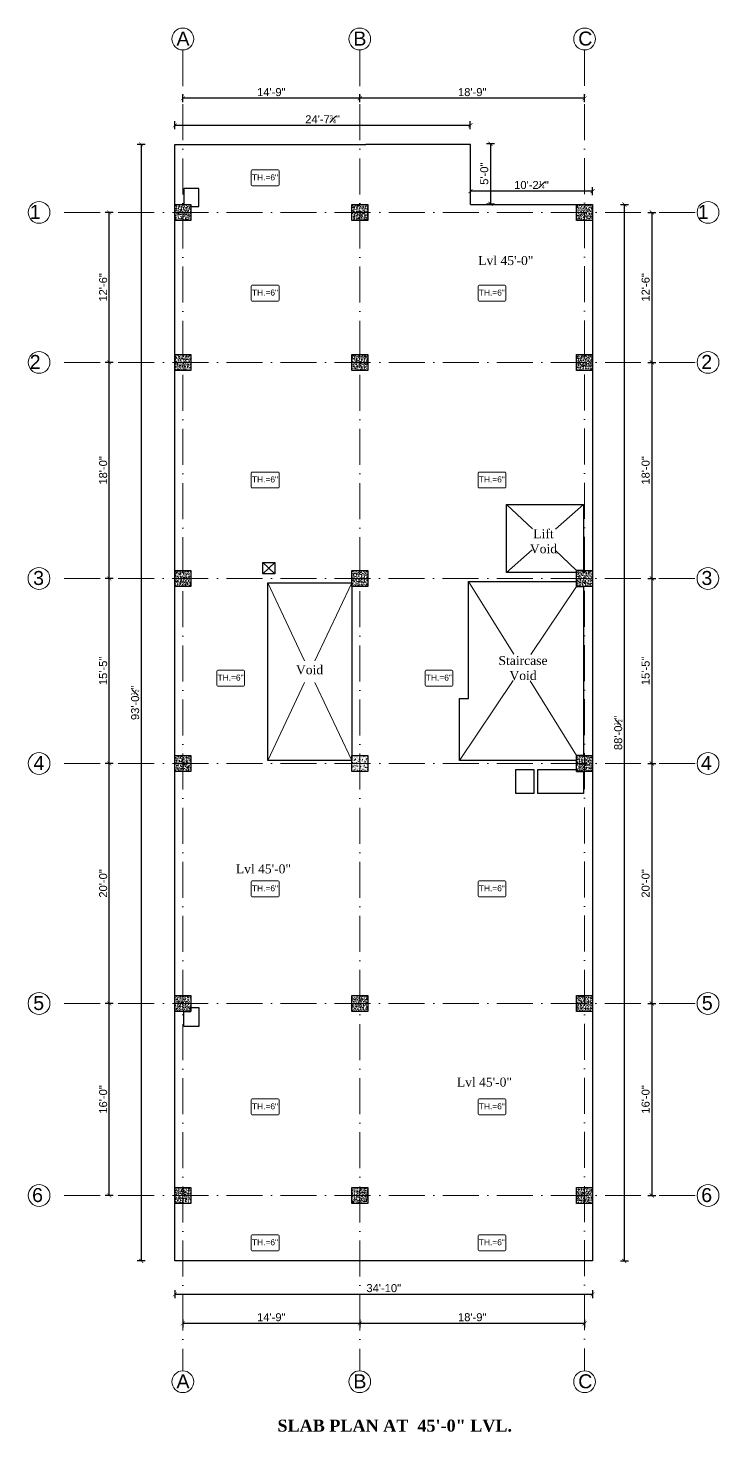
# Model space of a CAD drawing. Header units: inches. Extents: x 10755 to 33653, y -10992 to 10708.
# Drawn here: x 15940 to 16631, y 3510 to 4914 of the extents above; entities that cross this region are included whole.
import ezdxf

# ---------------------------------------------------------------- set-up
doc = ezdxf.new("R2010")
doc.units = ezdxf.units.IN
doc.header["$MEASUREMENT"] = 0
doc.linetypes.add('ACAD_ISO03W100', pattern=[30, 12, -18])
doc.linetypes.add('ACAD_ISO10W100', pattern=[18, 12, -3, 0, -3])
for name, color, linetype, lineweight in [('centerline', 9, 'ACAD_ISO10W100', 5), ('col', 1, 'Continuous', 30), ('dimension center - 8', 134, 'Continuous', 13), ('dimension element- 8', 5, 'Continuous', 13), ('DIMINSION', 5, 'Continuous', 15), ('hatch- rcc', 252, 'Continuous', 5), ('hidden', 52, 'ACAD_ISO03W100', 13), ('rcc slab', 14, 'Continuous', 30), ('Text', 150, 'Continuous', 18), ('text-1-8', 6, 'Continuous', 13), ('wall', 1, 'Continuous', 35)]:
    doc.layers.add(name, color=color, linetype=linetype, lineweight=lineweight)
doc.layers.add('T-TEXT', color=230, linetype='Continuous')
doc.layers.get('DIMINSION').off()
doc.styles.get("Standard").update_dxf_attribs({"font": 'arial.ttf'})
doc.styles.add('suren', font='times.ttf', dxfattribs={"height": 4})
doc.styles.add('Times New Roman', font='times.ttf')
doc.styles.add('titles', font='verdana.ttf')
doc.dimstyles.new('S8', dxfattribs={"dimscale": 8, "dimtxt": 1, "dimasz": 0.5, "dimexe": 0.5, "dimexo": 0.5, "dimgap": 0.25, "dimtad": 1, "dimzin": 3, "dimdsep": 46, "dimlunit": 4, "dimtxsty": 'Standard', "dimblk": 'ARCHTICK', "dimcen": 0, "dimclrd": 256, "dimclre": 256, "dimclrt": 6, "dimadec": 0, "dimazin": 0, "dimtfac": 0.5, "dimtix": 1, "dimtmove": 1, "dimatfit": 3, "dimfxl": 0.5, "dimfxlon": 1, "dimfrac": 1, "dimtolj": 1, "dimtzin": 0, "dimarcsym": 1})

# ---------------------------------------------------------------- blocks, each defined once
blk = doc.blocks.new('ETERWEWE')
at = {"layer": 'hatch- rcc', "linetype": 'Continuous', "ltscale": 30}
h = blk.add_hatch(dxfattribs=at)
h.set_pattern_fill('AR-CONC', color=256, scale=0.5, style=0)
h.set_pattern_definition([(50, (0, 0), (3.586300913, -0.313760675), [0.375, -4.125]), (355, (0, 0), (-0.69375667, 3.76096067), [0.3, -3.3]), (100.4514445, (0.299, -0.026), (2.89254423, 3.447199955), [0.31870096, -3.50571056]), (46.1842, (0, 1), (5.33620665, -0.8275964), [0.5625, -6.1875]), (96.6356355, (0.4447, 0.931), (4.67330973, 4.870593), [0.47805171, -5.2585688]), (351.184164, (0, 1), (4.67330973, 4.870593), [0.45, -4.95]), (21, (0.5, 0.75), (2.98453526, -2.013094453), [0.375, -4.125]), (326, (0.5, 0.75), (1.21657666, 3.625750225), [0.3, -3.3]), (71.4514447, (0.7487, 0.5822), (4.20111188, 1.612655764), [0.31870095, -3.50571056]), (37.5, (0, 0), (0.060799277, 1.664469269), [0, -3.26, 0, -3.35, 0, -3.3125]), (7.5, (0, 0), (1.315347687, 1.97205856), [0, -1.91, 0, -3.185, 0, -1.2625]), (327.5, (-1.115, 0), (2.669112181, -0.112774359), [0, -1.25, 0, -3.9, 0, -5.175]), (317.5, (-1.615, 0), (2.915930847, 0.50052491), [0, -1.625, 0, -2.59, 0, -3.675])])
h.paths.add_polyline_path([(159423.2, -3794.6), (159439.2, -3794.6), (159439.2, -3778.6), (159423.2, -3778.6)])
at = {"layer": 'col', "linetype": 'Continuous', "ltscale": 30}
blk.add_lwpolyline([(159423.2, -3794.6), (159423.2, -3778.6), (159439.2, -3778.6), (159439.2, -3794.6), (159423.2, -3794.6)], dxfattribs=at)
blk = doc.blocks.new('wewerrr')
at = {"layer": 'DIMINSION', "linetype": 'Continuous'}
for p in [(16886.6, 33.2), (16886.6, 33.2), (17063.6, 33.2), (17063.6, 33.2), (17288.6, 33.2), (17288.6, 33.2), (16886.6, -116.8), (16886.6, -116.8), (17063.6, -116.8), (17063.6, -116.8), (17288.6, -116.8), (17288.6, -116.8), (16886.6, -332.8), (16886.6, -332.8), (17063.6, -332.8), (17063.6, -332.8), (17288.6, -332.8), (17288.6, -332.8), (16886.6, -517.8), (16886.6, -517.8), (17063.6, -517.8), (17063.6, -517.8), (17288.5, -517.8), (17288.5, -517.8), (16886.6, -757.8), (16886.6, -757.8), (17063.6, -757.8), (17063.6, -757.8), (17288.6, -757.8), (17288.6, -757.8), (16886.6, -949.8), (16886.6, -949.8), (17063.6, -949.8), (17063.6, -949.8), (17288.6, -949.8), (17288.6, -949.8)]:
    blk.add_blockref('ETERWEWE', p, dxfattribs=at)
blk = doc.blocks.new('_ArchTick')
at = {"color": 0, "const_width": 0.15}
blk.add_lwpolyline([(-0.5, -0.5), (0.5, 0.5)], dxfattribs=at)
blk = doc.blocks.new('*D1461')
at = {"layer": 'Defpoints', "color": 0, "transparency": 16777216}
for p in [(16382.1, 4816.4), (16086.5, 4797.3), (16382.1, 4797.3)]:
    blk.add_point(p, dxfattribs=at)
at = {"layer": 'dimension element- 8', "lineweight": -2, "transparency": 16777216}
for p, q in [((16086.5, 4812.4), (16086.5, 4820.4)), ((16086.5, 4816.4), (16382.1, 4816.4)), ((16382.1, 4812.4), (16382.1, 4820.4))]:
    blk.add_line(p, q, dxfattribs=at)
at = {"layer": 'dimension element- 8', "lineweight": -2, "transparency": 16777216, "xscale": 4, "yscale": 4, "zscale": 4, "rotation": 180}
blk.add_blockref('_ArchTick', (16086.5, 4816.4), dxfattribs=at)
at = {"layer": 'dimension element- 8', "lineweight": -2, "transparency": 16777216, "xscale": 4, "yscale": 4, "zscale": 4}
blk.add_blockref('_ArchTick', (16382.1, 4816.4), dxfattribs=at)
at = {"layer": 'dimension element- 8', "color": 6, "transparency": 16777216, "insert": (16234.3, 4822.4), "char_height": 8, "attachment_point": 5}
blk.add_mtext('\\A1;24\'-7{\\H0.500000x;\\S3#4;}"', dxfattribs=at)
blk = doc.blocks.new('*D1462')
at = {"layer": 'Defpoints', "color": 0, "transparency": 16777216}
for p in [(16086.5, 3680.8), (16504.4, 3680.8), (16504.4, 3647.5)]:
    blk.add_point(p, dxfattribs=at)
at = {"layer": 'dimension element- 8', "lineweight": -2, "transparency": 16777216}
for p, q in [((16086.5, 3651.5), (16086.5, 3643.5)), ((16504.4, 3651.5), (16504.4, 3643.5)), ((16086.5, 3647.5), (16504.4, 3647.5))]:
    blk.add_line(p, q, dxfattribs=at)
at = {"layer": 'dimension element- 8', "lineweight": -2, "transparency": 16777216, "xscale": 4, "yscale": 4, "zscale": 4, "rotation": 180}
blk.add_blockref('_ArchTick', (16086.5, 3647.5), dxfattribs=at)
at = {"layer": 'dimension element- 8', "lineweight": -2, "transparency": 16777216, "xscale": 4, "yscale": 4, "zscale": 4}
blk.add_blockref('_ArchTick', (16504.4, 3647.5), dxfattribs=at)
at = {"layer": 'dimension element- 8', "color": 6, "transparency": 16777216, "insert": (16295.5, 3653.6), "char_height": 8, "attachment_point": 5}
blk.add_mtext('\\A1;34\'-10"', dxfattribs=at)
blk = doc.blocks.new('*D1463')
at = {"layer": 'Defpoints', "color": 0, "transparency": 16777216}
for p in [(16504.1, 4737.3), (16536.2, 4737.3), (16504.1, 3680.8)]:
    blk.add_point(p, dxfattribs=at)
at = {"layer": 'dimension element- 8', "lineweight": -2, "transparency": 16777216}
for p, q in [((16532.2, 4737.3), (16540.2, 4737.3)), ((16536.2, 3680.8), (16536.2, 4737.3)), ((16532.2, 3680.8), (16540.2, 3680.8))]:
    blk.add_line(p, q, dxfattribs=at)
at = {"layer": 'dimension element- 8', "lineweight": -2, "transparency": 16777216, "xscale": 4, "yscale": 4, "zscale": 4}
for p, rotation in [((16536.2, 4737.3), 90), ((16536.2, 3680.8), 270)]:
    blk.add_blockref('_ArchTick', p, dxfattribs=dict(at, rotation=rotation))
at = {"layer": 'dimension element- 8', "color": 6, "transparency": 16777216, "insert": (16530.1, 4209), "char_height": 8, "attachment_point": 5, "rotation": 90}
blk.add_mtext('\\A1;88\'-0{\\H0.500000x;\\S1#2;}"', dxfattribs=at)
blk = doc.blocks.new('*D1735')
at = {"layer": 'Defpoints', "color": 0, "transparency": 16777216}
for p in [(16517.3, 4729.3), (16517.3, 4579.3), (16563.6, 4579.3)]:
    blk.add_point(p, dxfattribs=at)
at = {"layer": 'dimension center - 8', "lineweight": -2, "transparency": 16777216}
for p, q in [((16559.6, 4729.3), (16567.6, 4729.3)), ((16563.6, 4729.3), (16563.6, 4579.3)), ((16559.6, 4579.3), (16567.6, 4579.3))]:
    blk.add_line(p, q, dxfattribs=at)
at = {"layer": 'dimension center - 8', "lineweight": -2, "transparency": 16777216, "xscale": 4, "yscale": 4, "zscale": 4}
for p, rotation in [((16563.6, 4729.3), 90), ((16563.6, 4579.3), 270)]:
    blk.add_blockref('_ArchTick', p, dxfattribs=dict(at, rotation=rotation))
at = {"layer": 'dimension center - 8', "color": 6, "transparency": 16777216, "insert": (16557.5, 4654.3), "char_height": 8, "attachment_point": 5, "rotation": 90}
blk.add_mtext('\\A1;12\'-6"', dxfattribs=at)
blk = doc.blocks.new('*D1731')
at = {"layer": 'Defpoints', "color": 0, "transparency": 16777216}
for p in [(16517.3, 4579.3), (16510.5, 4363.3), (16563.6, 4363.3)]:
    blk.add_point(p, dxfattribs=at)
at = {"layer": 'dimension center - 8', "lineweight": -2, "transparency": 16777216}
for p, q in [((16559.6, 4579.3), (16567.6, 4579.3)), ((16563.6, 4579.3), (16563.6, 4363.3)), ((16559.6, 4363.3), (16567.6, 4363.3))]:
    blk.add_line(p, q, dxfattribs=at)
at = {"layer": 'dimension center - 8', "lineweight": -2, "transparency": 16777216, "xscale": 4, "yscale": 4, "zscale": 4}
for p, rotation in [((16563.6, 4579.3), 90), ((16563.6, 4363.3), 270)]:
    blk.add_blockref('_ArchTick', p, dxfattribs=dict(at, rotation=rotation))
at = {"layer": 'dimension center - 8', "color": 6, "transparency": 16777216, "insert": (16557.5, 4471.3), "char_height": 8, "attachment_point": 5, "rotation": 90}
blk.add_mtext('\\A1;18\'-0"', dxfattribs=at)
blk = doc.blocks.new('*D1732')
at = {"layer": 'Defpoints', "color": 0, "transparency": 16777216}
for p in [(16510.5, 4363.3), (16511.9, 4178.3), (16563.6, 4178.3)]:
    blk.add_point(p, dxfattribs=at)
at = {"layer": 'dimension center - 8', "lineweight": -2, "transparency": 16777216}
for p, q in [((16559.6, 4363.3), (16567.6, 4363.3)), ((16563.6, 4363.3), (16563.6, 4178.3)), ((16559.6, 4178.3), (16567.6, 4178.3))]:
    blk.add_line(p, q, dxfattribs=at)
at = {"layer": 'dimension center - 8', "lineweight": -2, "transparency": 16777216, "xscale": 4, "yscale": 4, "zscale": 4}
for p, rotation in [((16563.6, 4363.3), 90), ((16563.6, 4178.3), 270)]:
    blk.add_blockref('_ArchTick', p, dxfattribs=dict(at, rotation=rotation))
at = {"layer": 'dimension center - 8', "color": 6, "transparency": 16777216, "insert": (16557.5, 4270.8), "char_height": 8, "attachment_point": 5, "rotation": 90}
blk.add_mtext('\\A1;15\'-5"', dxfattribs=at)
blk = doc.blocks.new('*D1733')
at = {"layer": 'Defpoints', "color": 0, "transparency": 16777216}
for p in [(16511.9, 4178.3), (16511.5, 3938.3), (16563.6, 3938.3)]:
    blk.add_point(p, dxfattribs=at)
at = {"layer": 'dimension center - 8', "lineweight": -2, "transparency": 16777216}
for p, q in [((16559.6, 4178.3), (16567.6, 4178.3)), ((16563.6, 4178.3), (16563.6, 3938.3)), ((16559.6, 3938.3), (16567.6, 3938.3))]:
    blk.add_line(p, q, dxfattribs=at)
at = {"layer": 'dimension center - 8', "lineweight": -2, "transparency": 16777216, "xscale": 4, "yscale": 4, "zscale": 4}
for p, rotation in [((16563.6, 4178.3), 90), ((16563.6, 3938.3), 270)]:
    blk.add_blockref('_ArchTick', p, dxfattribs=dict(at, rotation=rotation))
at = {"layer": 'dimension center - 8', "color": 6, "transparency": 16777216, "insert": (16557.5, 4058.3), "char_height": 8, "attachment_point": 5, "rotation": 90}
blk.add_mtext('\\A1;20\'-0"', dxfattribs=at)
blk = doc.blocks.new('*D1734')
at = {"layer": 'Defpoints', "color": 0, "transparency": 16777216}
for p in [(16511.5, 3938.3), (16511.6, 3746.3), (16563.6, 3746.3)]:
    blk.add_point(p, dxfattribs=at)
at = {"layer": 'dimension center - 8', "lineweight": -2, "transparency": 16777216}
for p, q in [((16559.6, 3938.3), (16567.6, 3938.3)), ((16563.6, 3938.3), (16563.6, 3746.3)), ((16559.6, 3746.3), (16567.6, 3746.3))]:
    blk.add_line(p, q, dxfattribs=at)
at = {"layer": 'dimension center - 8', "lineweight": -2, "transparency": 16777216, "xscale": 4, "yscale": 4, "zscale": 4}
for p, rotation in [((16563.6, 3938.3), 90), ((16563.6, 3746.3), 270)]:
    blk.add_blockref('_ArchTick', p, dxfattribs=dict(at, rotation=rotation))
at = {"layer": 'dimension center - 8', "color": 6, "transparency": 16777216, "insert": (16557.5, 3842.3), "char_height": 8, "attachment_point": 5, "rotation": 90}
blk.add_mtext('\\A1;16\'-0"', dxfattribs=at)
blk = doc.blocks.new('*D1766')
at = {"layer": 'Defpoints', "color": 0, "transparency": 16777216}
for p in [(16086.5, 4797.3), (16052.9, 3680.8), (16086.5, 3680.8)]:
    blk.add_point(p, dxfattribs=at)
at = {"layer": 'dimension element- 8', "lineweight": -2, "transparency": 16777216}
for p, q in [((16056.9, 4797.3), (16048.9, 4797.3)), ((16052.9, 4797.3), (16052.9, 3680.8)), ((16056.9, 3680.8), (16048.9, 3680.8))]:
    blk.add_line(p, q, dxfattribs=at)
at = {"layer": 'dimension element- 8', "lineweight": -2, "transparency": 16777216, "xscale": 4, "yscale": 4, "zscale": 4}
for p, rotation in [((16052.9, 4797.3), 90), ((16052.9, 3680.8), 270)]:
    blk.add_blockref('_ArchTick', p, dxfattribs=dict(at, rotation=rotation))
at = {"layer": 'dimension element- 8', "color": 6, "transparency": 16777216, "insert": (16046.8, 4239), "char_height": 8, "attachment_point": 5, "rotation": 90}
blk.add_mtext('\\A1;93\'-0{\\H0.500000x;\\S1#2;}"', dxfattribs=at)
blk = doc.blocks.new('*D1767')
at = {"layer": 'Defpoints', "color": 0, "transparency": 16777216}
for p in [(16020.9, 3938.3), (16065.6, 3938.3), (16065.6, 3746.3)]:
    blk.add_point(p, dxfattribs=at)
at = {"layer": 'dimension center - 8', "lineweight": -2, "transparency": 16777216}
for p, q in [((16024.9, 3938.3), (16016.9, 3938.3)), ((16020.9, 3746.3), (16020.9, 3938.3)), ((16024.9, 3746.3), (16016.9, 3746.3))]:
    blk.add_line(p, q, dxfattribs=at)
at = {"layer": 'dimension center - 8', "lineweight": -2, "transparency": 16777216, "xscale": 4, "yscale": 4, "zscale": 4}
for p, rotation in [((16020.9, 3938.3), 90), ((16020.9, 3746.3), 270)]:
    blk.add_blockref('_ArchTick', p, dxfattribs=dict(at, rotation=rotation))
at = {"layer": 'dimension center - 8', "color": 6, "transparency": 16777216, "insert": (16014.8, 3842.3), "char_height": 8, "attachment_point": 5, "rotation": 90}
blk.add_mtext('\\A1;16\'-0"', dxfattribs=at)
blk = doc.blocks.new('*D1768')
at = {"layer": 'Defpoints', "color": 0, "transparency": 16777216}
for p in [(16020.9, 4178.3), (16065.3, 4178.3), (16065.6, 3938.3)]:
    blk.add_point(p, dxfattribs=at)
at = {"layer": 'dimension center - 8', "lineweight": -2, "transparency": 16777216}
for p, q in [((16024.9, 4178.3), (16016.9, 4178.3)), ((16020.9, 3938.3), (16020.9, 4178.3)), ((16024.9, 3938.3), (16016.9, 3938.3))]:
    blk.add_line(p, q, dxfattribs=at)
at = {"layer": 'dimension center - 8', "lineweight": -2, "transparency": 16777216, "xscale": 4, "yscale": 4, "zscale": 4}
for p, rotation in [((16020.9, 4178.3), 90), ((16020.9, 3938.3), 270)]:
    blk.add_blockref('_ArchTick', p, dxfattribs=dict(at, rotation=rotation))
at = {"layer": 'dimension center - 8', "color": 6, "transparency": 16777216, "insert": (16014.8, 4058.3), "char_height": 8, "attachment_point": 5, "rotation": 90}
blk.add_mtext('\\A1;20\'-0"', dxfattribs=at)
blk = doc.blocks.new('*D1769')
at = {"layer": 'Defpoints', "color": 0, "transparency": 16777216}
for p in [(16020.9, 4363.3), (16065.3, 4363.3), (16065.3, 4178.3)]:
    blk.add_point(p, dxfattribs=at)
at = {"layer": 'dimension center - 8', "lineweight": -2, "transparency": 16777216}
for p, q in [((16024.9, 4363.3), (16016.9, 4363.3)), ((16020.9, 4178.3), (16020.9, 4363.3)), ((16024.9, 4178.3), (16016.9, 4178.3))]:
    blk.add_line(p, q, dxfattribs=at)
at = {"layer": 'dimension center - 8', "lineweight": -2, "transparency": 16777216, "xscale": 4, "yscale": 4, "zscale": 4}
for p, rotation in [((16020.9, 4363.3), 90), ((16020.9, 4178.3), 270)]:
    blk.add_blockref('_ArchTick', p, dxfattribs=dict(at, rotation=rotation))
at = {"layer": 'dimension center - 8', "color": 6, "transparency": 16777216, "insert": (16014.8, 4270.8), "char_height": 8, "attachment_point": 5, "rotation": 90}
blk.add_mtext('\\A1;15\'-5"', dxfattribs=at)
blk = doc.blocks.new('*D1770')
at = {"layer": 'Defpoints', "color": 0, "transparency": 16777216}
for p in [(16020.9, 4579.3), (16066.5, 4579.3), (16065.3, 4363.3)]:
    blk.add_point(p, dxfattribs=at)
at = {"layer": 'dimension center - 8', "lineweight": -2, "transparency": 16777216}
for p, q in [((16024.9, 4579.3), (16016.9, 4579.3)), ((16020.9, 4363.3), (16020.9, 4579.3)), ((16024.9, 4363.3), (16016.9, 4363.3))]:
    blk.add_line(p, q, dxfattribs=at)
at = {"layer": 'dimension center - 8', "lineweight": -2, "transparency": 16777216, "xscale": 4, "yscale": 4, "zscale": 4}
for p, rotation in [((16020.9, 4579.3), 90), ((16020.9, 4363.3), 270)]:
    blk.add_blockref('_ArchTick', p, dxfattribs=dict(at, rotation=rotation))
at = {"layer": 'dimension center - 8', "color": 6, "transparency": 16777216, "insert": (16014.8, 4471.3), "char_height": 8, "attachment_point": 5, "rotation": 90}
blk.add_mtext('\\A1;18\'-0"', dxfattribs=at)
blk = doc.blocks.new('*D1771')
at = {"layer": 'Defpoints', "color": 0, "transparency": 16777216}
for p in [(16020.9, 4729.3), (16066.8, 4729.3), (16066.5, 4579.3)]:
    blk.add_point(p, dxfattribs=at)
at = {"layer": 'dimension center - 8', "lineweight": -2, "transparency": 16777216}
for p, q in [((16024.9, 4729.3), (16016.9, 4729.3)), ((16020.9, 4579.3), (16020.9, 4729.3)), ((16024.9, 4579.3), (16016.9, 4579.3))]:
    blk.add_line(p, q, dxfattribs=at)
at = {"layer": 'dimension center - 8', "lineweight": -2, "transparency": 16777216, "xscale": 4, "yscale": 4, "zscale": 4}
for p, rotation in [((16020.9, 4729.3), 90), ((16020.9, 4579.3), 270)]:
    blk.add_blockref('_ArchTick', p, dxfattribs=dict(at, rotation=rotation))
at = {"layer": 'dimension center - 8', "color": 6, "transparency": 16777216, "insert": (16014.8, 4654.3), "char_height": 8, "attachment_point": 5, "rotation": 90}
blk.add_mtext('\\A1;12\'-6"', dxfattribs=at)
blk = doc.blocks.new('*D1780')
at = {"layer": 'Defpoints', "color": 0, "transparency": 16777216}
for p in [(16271.5, 4843.4), (16271.5, 4786.8), (16496.4, 4786.8)]:
    blk.add_point(p, dxfattribs=at)
at = {"layer": 'dimension center - 8', "lineweight": -2, "transparency": 16777216}
for p, q in [((16271.5, 4839.4), (16271.5, 4847.4)), ((16496.4, 4843.4), (16271.5, 4843.4)), ((16496.4, 4839.4), (16496.4, 4847.4))]:
    blk.add_line(p, q, dxfattribs=at)
at = {"layer": 'dimension center - 8', "lineweight": -2, "transparency": 16777216, "xscale": 4, "yscale": 4, "zscale": 4, "rotation": 180}
blk.add_blockref('_ArchTick', (16271.5, 4843.4), dxfattribs=at)
at = {"layer": 'dimension center - 8', "lineweight": -2, "transparency": 16777216, "xscale": 4, "yscale": 4, "zscale": 4}
blk.add_blockref('_ArchTick', (16496.4, 4843.4), dxfattribs=at)
at = {"layer": 'dimension center - 8', "color": 6, "transparency": 16777216, "insert": (16384, 4849.5), "char_height": 8, "attachment_point": 5}
blk.add_mtext('\\A1;18\'-9"', dxfattribs=at)
blk = doc.blocks.new('*D1781')
at = {"layer": 'Defpoints', "color": 0, "transparency": 16777216}
for p in [(16094.5, 4843.4), (16094.5, 4786.8), (16271.5, 4786.8)]:
    blk.add_point(p, dxfattribs=at)
at = {"layer": 'dimension center - 8', "lineweight": -2, "transparency": 16777216}
for p, q in [((16094.5, 4839.4), (16094.5, 4847.4)), ((16271.5, 4843.4), (16094.5, 4843.4)), ((16271.5, 4839.4), (16271.5, 4847.4))]:
    blk.add_line(p, q, dxfattribs=at)
at = {"layer": 'dimension center - 8', "lineweight": -2, "transparency": 16777216, "xscale": 4, "yscale": 4, "zscale": 4, "rotation": 180}
blk.add_blockref('_ArchTick', (16094.5, 4843.4), dxfattribs=at)
at = {"layer": 'dimension center - 8', "lineweight": -2, "transparency": 16777216, "xscale": 4, "yscale": 4, "zscale": 4}
blk.add_blockref('_ArchTick', (16271.5, 4843.4), dxfattribs=at)
at = {"layer": 'dimension center - 8', "color": 6, "transparency": 16777216, "insert": (16183, 4849.5), "char_height": 8, "attachment_point": 5}
blk.add_mtext('\\A1;14\'-9"', dxfattribs=at)
blk = doc.blocks.new('*D1792')
at = {"layer": 'Defpoints', "color": 0, "transparency": 16777216}
for p in [(16271.5, 3662.9), (16496.4, 3662.9), (16271.5, 3618.4)]:
    blk.add_point(p, dxfattribs=at)
at = {"layer": 'dimension center - 8', "lineweight": -2, "transparency": 16777216}
for p, q in [((16271.5, 3622.4), (16271.5, 3614.4)), ((16496.4, 3622.4), (16496.4, 3614.4)), ((16496.4, 3618.4), (16271.5, 3618.4))]:
    blk.add_line(p, q, dxfattribs=at)
at = {"layer": 'dimension center - 8', "lineweight": -2, "transparency": 16777216, "xscale": 4, "yscale": 4, "zscale": 4, "rotation": 180}
blk.add_blockref('_ArchTick', (16271.5, 3618.4), dxfattribs=at)
at = {"layer": 'dimension center - 8', "lineweight": -2, "transparency": 16777216, "xscale": 4, "yscale": 4, "zscale": 4}
blk.add_blockref('_ArchTick', (16496.4, 3618.4), dxfattribs=at)
at = {"layer": 'dimension center - 8', "color": 6, "transparency": 16777216, "insert": (16384, 3624.5), "char_height": 8, "attachment_point": 5}
blk.add_mtext('\\A1;18\'-9"', dxfattribs=at)
blk = doc.blocks.new('*D1793')
at = {"layer": 'Defpoints', "color": 0, "transparency": 16777216}
for p in [(16094.5, 3659.6), (16271.5, 3662.9), (16094.5, 3618.4)]:
    blk.add_point(p, dxfattribs=at)
at = {"layer": 'dimension center - 8', "lineweight": -2, "transparency": 16777216}
for p, q in [((16094.5, 3622.4), (16094.5, 3614.4)), ((16271.5, 3622.4), (16271.5, 3614.4)), ((16271.5, 3618.4), (16094.5, 3618.4))]:
    blk.add_line(p, q, dxfattribs=at)
at = {"layer": 'dimension center - 8', "lineweight": -2, "transparency": 16777216, "xscale": 4, "yscale": 4, "zscale": 4, "rotation": 180}
blk.add_blockref('_ArchTick', (16094.5, 3618.4), dxfattribs=at)
at = {"layer": 'dimension center - 8', "lineweight": -2, "transparency": 16777216, "xscale": 4, "yscale": 4, "zscale": 4}
blk.add_blockref('_ArchTick', (16271.5, 3618.4), dxfattribs=at)
at = {"layer": 'dimension center - 8', "color": 6, "transparency": 16777216, "insert": (16183, 3624.5), "char_height": 8, "attachment_point": 5}
blk.add_mtext('\\A1;14\'-9"', dxfattribs=at)
blk = doc.blocks.new('*D1918')
at = {"layer": 'Defpoints', "color": 0, "transparency": 16777216}
for p in [(16382.1, 4798), (16382.1, 4738), (16402.2, 4738)]:
    blk.add_point(p, dxfattribs=at)
at = {"layer": 'dimension element- 8', "lineweight": -2, "transparency": 16777216}
for p, q in [((16398.2, 4798), (16406.2, 4798)), ((16402.2, 4798), (16402.2, 4738)), ((16398.2, 4738), (16406.2, 4738))]:
    blk.add_line(p, q, dxfattribs=at)
at = {"layer": 'dimension element- 8', "lineweight": -2, "transparency": 16777216, "xscale": 4, "yscale": 4, "zscale": 4}
for p, rotation in [((16402.2, 4798), 90), ((16402.2, 4738), 270)]:
    blk.add_blockref('_ArchTick', p, dxfattribs=dict(at, rotation=rotation))
at = {"layer": 'dimension element- 8', "color": 6, "transparency": 16777216, "insert": (16396.1, 4768), "char_height": 8, "attachment_point": 5, "rotation": 90}
blk.add_mtext('\\A1;5\'-0"', dxfattribs=at)
blk = doc.blocks.new('*D1919')
at = {"layer": 'Defpoints', "color": 0, "transparency": 16777216}
for p in [(16382.2, 4750.5), (16382.2, 4738), (16504.4, 4738)]:
    blk.add_point(p, dxfattribs=at)
at = {"layer": 'dimension element- 8', "lineweight": -2, "transparency": 16777216}
for p, q in [((16382.2, 4746.5), (16382.2, 4754.5)), ((16504.4, 4750.5), (16382.2, 4750.5)), ((16504.4, 4746.5), (16504.4, 4754.5))]:
    blk.add_line(p, q, dxfattribs=at)
at = {"layer": 'dimension element- 8', "lineweight": -2, "transparency": 16777216, "xscale": 4, "yscale": 4, "zscale": 4, "rotation": 180}
blk.add_blockref('_ArchTick', (16382.2, 4750.5), dxfattribs=at)
at = {"layer": 'dimension element- 8', "lineweight": -2, "transparency": 16777216, "xscale": 4, "yscale": 4, "zscale": 4}
blk.add_blockref('_ArchTick', (16504.4, 4750.5), dxfattribs=at)
at = {"layer": 'dimension element- 8', "color": 6, "transparency": 16777216, "insert": (16443.3, 4756.6), "char_height": 8, "attachment_point": 5}
blk.add_mtext('\\A1;10\'-2{\\H0.500000x;\\S1#4;}"', dxfattribs=at)

msp = doc.modelspace()

# ---------------------------------------------------------------- linework, layer by layer
at = {"layer": 'centerline', "ltscale": 3}
for p, q in [((16094.487, 4891.439), (16094.487, 3570.957)), ((16271.487, 4891.439), (16271.487, 3570.957)), ((16496.434, 4891.756), (16496.434, 3570.957)), ((16606.947, 4729.274), (15961.594, 4729.274)), ((16606.945, 4579.274), (15961.592, 4579.274)), ((16606.831, 4363.274), (15961.478, 4363.274)), ((16606.945, 4178.274), (15961.592, 4178.274)), ((16606.899, 3938.274), (15961.546, 3938.274)), ((16606.945, 3746.274), (15961.592, 3746.274))]:
    msp.add_line(p, q, dxfattribs=at)
at = {"layer": 'centerline', "linetype": 'Continuous'}
for centre in [(16094.487, 4902.668), (16271.487, 4902.668), (16496.434, 4902.668), (15950.682, 4729.274), (16619.917, 4729.274), (15950.68, 4579.274), (16619.915, 4579.274), (15950.567, 4363.274), (16619.802, 4363.274), (15950.68, 4178.274), (16619.915, 4178.274), (15950.635, 3938.274), (16619.87, 3938.274), (15950.68, 3746.274), (16619.915, 3746.274), (16094.487, 3560.045), (16271.487, 3560.045), (16496.434, 3560.045)]:
    msp.add_circle(centre, 10.912, dxfattribs=at)
at = {"layer": 'dimension center - 8'}
for p, q in [((16418.347, 4437.126), (16444.177, 4412.857)), ((16467.385, 4412.486), (16495.347, 4437.126)), ((16418.347, 4369.274), (16443.84, 4391.739)), ((16467.048, 4391.368), (16488.434, 4371.274)), ((16174.44, 4379.274), (16186.44, 4367.774)), ((16186.44, 4379.274), (16174.44, 4367.774)), ((16179.448, 4358.774), (16216.302, 4280.938)), ((16226.632, 4280.938), (16263.487, 4358.774)), ((16380.263, 4360.274), (16425.527, 4287.411)), ((16442.524, 4287.098), (16488.434, 4355.274)), ((16179.448, 4181.287), (16216.302, 4259.122)), ((16226.632, 4259.122), (16263.487, 4181.287)), ((16371.262, 4181.274), (16425.044, 4261.14)), ((16442.041, 4260.828), (16488.355, 4186.274))]:
    msp.add_line(p, q, dxfattribs=at)
at = {"layer": 'hidden', "linetype": 'Continuous'}
for points in [[(16163.984, 4771.704), (16189.705, 4771.704, -0.41421356), (16190.705, 4770.704), (16190.705, 4756.751, -0.41421356), (16189.705, 4755.751), (16163.984, 4755.751, -0.41421356), (16162.984, 4756.751), (16162.984, 4770.704, -0.41421356)], [(16163.984, 4656.52), (16189.705, 4656.52, -0.41421356), (16190.705, 4655.52), (16190.705, 4641.566, -0.41421356), (16189.705, 4640.566), (16163.984, 4640.566, -0.41421356), (16162.984, 4641.566), (16162.984, 4655.52, -0.41421356)], [(16390.937, 4656.52), (16416.658, 4656.52, -0.41421356), (16417.658, 4655.52), (16417.658, 4641.566, -0.41421356), (16416.658, 4640.566), (16390.937, 4640.566, -0.41421356), (16389.937, 4641.566), (16389.937, 4655.52, -0.41421356)], [(16163.984, 4469.674), (16189.705, 4469.674, -0.41421356), (16190.705, 4468.674), (16190.705, 4454.721, -0.41421356), (16189.705, 4453.721), (16163.984, 4453.721, -0.41421356), (16162.984, 4454.721), (16162.984, 4468.674, -0.41421356)], [(16390.937, 4469.674), (16416.658, 4469.674, -0.41421356), (16417.658, 4468.674), (16417.658, 4454.721, -0.41421356), (16416.658, 4453.721), (16390.937, 4453.721, -0.41421356), (16389.937, 4454.721), (16389.937, 4468.674, -0.41421356)], [(16129.557, 4271.53), (16155.278, 4271.53, -0.41421356), (16156.278, 4270.53), (16156.278, 4256.577, -0.41421356), (16155.278, 4255.577), (16129.557, 4255.577, -0.41421356), (16128.557, 4256.577), (16128.557, 4270.53, -0.41421356)], [(16337.952, 4271.53), (16363.673, 4271.53, -0.41421356), (16364.673, 4270.53), (16364.673, 4256.577, -0.41421356), (16363.673, 4255.577), (16337.952, 4255.577, -0.41421356), (16336.952, 4256.577), (16336.952, 4270.53, -0.41421356)], [(16163.984, 4060.86), (16189.705, 4060.86, -0.41421356), (16190.705, 4059.86), (16190.705, 4045.907, -0.41421356), (16189.705, 4044.907), (16163.984, 4044.907, -0.41421356), (16162.984, 4045.907), (16162.984, 4059.86, -0.41421356)], [(16390.937, 4060.86), (16416.658, 4060.86, -0.41421356), (16417.658, 4059.86), (16417.658, 4045.907, -0.41421356), (16416.658, 4044.907), (16390.937, 4044.907, -0.41421356), (16389.937, 4045.907), (16389.937, 4059.86, -0.41421356)], [(16163.984, 3842.825), (16189.705, 3842.825, -0.41421356), (16190.705, 3841.825), (16190.705, 3827.872, -0.41421356), (16189.705, 3826.872), (16163.984, 3826.872, -0.41421356), (16162.984, 3827.872), (16162.984, 3841.825, -0.41421356)], [(16390.937, 3842.825), (16416.658, 3842.825, -0.41421356), (16417.658, 3841.825), (16417.658, 3827.872, -0.41421356), (16416.658, 3826.872), (16390.937, 3826.872, -0.41421356), (16389.937, 3827.872), (16389.937, 3841.825, -0.41421356)], [(16163.984, 3706.901), (16189.705, 3706.901, -0.41421356), (16190.705, 3705.901), (16190.705, 3691.948, -0.41421356), (16189.705, 3690.948), (16163.984, 3690.948, -0.41421356), (16162.984, 3691.948), (16162.984, 3705.901, -0.41421356)], [(16390.937, 3706.901), (16416.658, 3706.901, -0.41421356), (16417.658, 3705.901), (16417.658, 3691.948, -0.41421356), (16416.658, 3690.948), (16390.937, 3690.948, -0.41421356), (16389.937, 3691.948), (16389.937, 3705.901, -0.41421356)]]:
    msp.add_lwpolyline(points, format="xyb", close=True, dxfattribs=at)
at = {"layer": 'rcc slab'}
for points in [[(16086.487, 4797.274), (16277.487, 4797.274)], [(16382.158, 4737.274), (16504.064, 4737.274), (16504.436, 4737.274), (16504.434, 3680.765), (16086.487, 3680.766), (16086.487, 4797.274)], [(16382.158, 4737.274), (16382.145, 4797.274), (16277.489, 4797.274)], [(16110.487, 4735.274), (16110.487, 4753.274), (16095.487, 4753.274), (16095.487, 4737.274), (16102.489, 4737.274), (16102.489, 4735.274), (16110.487, 4735.274)], [(16277.487, 4737.274), (16277.487, 4737.274), (16279.489, 4737.274)], [(16488.434, 4369.274), (16418.347, 4369.274), (16418.347, 4437.126), (16495.347, 4437.126), (16495.347, 4371.274), (16488.434, 4371.274), (16488.434, 4369.274)], [(16488.434, 4360.274), (16488.434, 4355.274), (16495.327, 4355.274), (16495.355, 4186.272), (16488.355, 4186.272), (16488.355, 4181.274), (16371.262, 4181.274), (16371.262, 4243.274), (16380.27, 4243.274), (16380.263, 4360.274), (16488.434, 4360.275)], [(16488.355, 4172.274), (16488.355, 4170.274), (16495.277, 4170.274), (16495.277, 4148.274), (16449.536, 4148.274), (16449.536, 4172.27), (16488.355, 4172.27)], [(16102.487, 3934.274), (16110.487, 3934.274), (16110.487, 3915.274), (16095.487, 3915.274), (16095.487, 3930.274), (16102.487, 3930.274), (16102.487, 3934.274)]]:
    msp.add_lwpolyline(points, dxfattribs=at)
for points in [[(16174.44, 4379.274), (16186.44, 4379.274), (16186.44, 4367.774), (16174.44, 4367.774)], [(16263.487, 4181.287), (16179.448, 4181.287), (16179.448, 4358.774), (16263.487, 4358.774)], [(16427.536, 4172.273), (16445.536, 4172.273), (16445.536, 4148.274), (16427.536, 4148.274)]]:
    msp.add_lwpolyline(points, close=True, dxfattribs=at)

# ---------------------------------------------------------------- block references
at = {"layer": 'DIMINSION', "linetype": 'Continuous'}
msp.add_blockref('ETERWEWE', (-143336.744, 7532.856), dxfattribs=at)
at = {"layer": 'wall', "linetype": 'Continuous'}
msp.add_blockref('wewerrr', (-160223.362, 8482.67), dxfattribs=at)

# ---------------------------------------------------------------- texts
at = {"layer": 'T-TEXT', "ltscale": 100, "char_height": 14, "width": 12.94397, "style": 'suren'}
for s, insert, attachment_point in [('{\\fArial|b0|i0|c0|p34;A}', (16088.129, 4910.106), 1), ('{\\fArial|b0|i0|c0|p34;B}', (16265.129, 4910.106), 1), ('{\\fArial|b0|i0|c0|p34;C}', (16490.076, 4910.106), 1), ('{\\fArial|b0|i0|c0|p34;1}', (15952.168, 4736.712), 3), ('{\\fArial|b0|i0|c0|p34;1}', (16620.477, 4736.712), 3), ('{\\fArial|b0|i0|c0|p34;2}', (15952.167, 4586.712), 3), ('{\\fArial|b0|i0|c0|p34;2}', (16624.012, 4586.712), 3), ('{\\fArial|b0|i0|c0|p34;3}', (15955.609, 4370.712), 3), ('{\\fArial|b0|i0|c0|p34;3}', (16624.207, 4370.712), 3), ('{\\fArial|b0|i0|c0|p34;4}', (15955.924, 4185.712), 3), ('{\\fArial|b0|i0|c0|p34;4}', (16623.684, 4185.712), 3), ('{\\fArial|b0|i0|c0|p34;5}', (15955.737, 3945.712), 3), ('{\\fArial|b0|i0|c0|p34;5}', (16624.609, 3945.712), 3), ('{\\fArial|b0|i0|c0|p34;6}', (15954.58, 3753.712), 3), ('{\\fArial|b0|i0|c0|p34;6}', (16624.007, 3753.712), 3), ('{\\fArial|b0|i0|c0|p34;A}', (16088.129, 3567.483), 1), ('{\\fArial|b0|i0|c0|p34;B}', (16265.129, 3567.483), 1), ('{\\fArial|b0|i0|c0|p34;C}', (16490.076, 3567.483), 1)]:
    msp.add_mtext(s, dxfattribs=dict(at, insert=insert, attachment_point=attachment_point))
at = {"layer": 'Text', "char_height": 6, "width": 11.82801, "attachment_point": 8}
for insert in [(16176.674, 4761.203), (16176.674, 4646.018), (16403.627, 4646.018), (16176.674, 4459.173), (16403.627, 4459.173), (16142.247, 4261.028), (16350.642, 4261.028), (16176.674, 4050.359), (16403.627, 4050.359), (16176.674, 3832.323), (16403.627, 3832.323), (16176.674, 3696.4), (16403.627, 3696.4)]:
    msp.add_mtext('\\A1;TH.=6"', dxfattribs=dict(at, insert=insert))
at = {"layer": 'text-1-8', "char_height": 9, "width": 312.13211, "attachment_point": 7, "style": 'titles'}
for s, insert in [('{\\fTimes New Roman|b0|i0|c0|p18;Lvl 45\'-0"}', (16389.993, 4676.482)), ('\\pxqc;{\\fTimes New Roman|b0|i0|c0|p18;Lift \\PVoid}', (16299.228, 4388.259)), ('\\pxqc;{\\fTimes New Roman|b0|i0|c0|p18;Staircase \\PVoid}', (16278.764, 4261.478)), ('{\\fTimes New Roman|b0|i0|c0|p18;Void}', (16207.669, 4267.262)), ('{\\fTimes New Roman|b0|i0|c0|p18;Lvl 45\'-0"}', (16147.499, 4068.192)), ('{\\fTimes New Roman|b0|i0|c0|p18;Lvl 45\'-0"}', (16368.606, 3855.003))]:
    msp.add_mtext(s, dxfattribs=dict(at, insert=insert))
at = {"layer": 'text-1-8', "insert": (16474.682, 3522.125), "char_height": 12, "width": 290.03879, "attachment_point": 3, "line_spacing_factor": 0.938532, "style": 'Times New Roman'}
msp.add_mtext('\\pxql;{\\fTimes New Roman|b1|i0|c0|p18; SLAB PLAN AT  45\'-0" LVL.}', dxfattribs=at)

# ---------------------------------------------------------------- dimensions: what is measured, and where the dimension line sits
at = {"layer": 'dimension center - 8'}
for base, p1, p2, picture, middle in [((16094.487, 4843.448), (16271.485, 4786.835), (16094.487, 4786.835), '*D1781', (16182.986, 4849.532)), ((16271.485, 4843.448), (16496.434, 4786.835), (16271.485, 4786.835), '*D1780', (16383.96, 4849.532)), ((16094.487, 3618.423), (16271.487, 3662.93), (16094.487, 3659.614), '*D1793', (16182.987, 3624.507)), ((16271.487, 3618.423), (16496.434, 3662.93), (16271.487, 3662.93), '*D1792', (16383.961, 3624.507))]:
    dim = msp.add_linear_dim(base=base, p1=p1, p2=p2, dimstyle='S8', dxfattribs=at)
    dim.commit()
    dim.dimension.update_dxf_attribs({"geometry": picture, "text_midpoint": middle})
for base, p1, p2, picture, middle in [((16020.865, 4729.274), (16066.472, 4579.274), (16066.82, 4729.274), '*D1771', (16014.78, 4654.274)), ((16563.61, 4579.274), (16517.306, 4729.274), (16517.306, 4579.274), '*D1735', (16557.525, 4654.274)), ((16020.865, 4579.274), (16065.293, 4363.274), (16066.472, 4579.274), '*D1770', (16014.78, 4471.274)), ((16563.61, 4363.274), (16517.306, 4579.274), (16510.537, 4363.274), '*D1731', (16557.525, 4471.274)), ((16020.865, 4363.274), (16065.273, 4178.274), (16065.293, 4363.274), '*D1769', (16014.78, 4270.774)), ((16563.61, 4178.274), (16510.537, 4363.274), (16511.942, 4178.274), '*D1732', (16557.525, 4270.774)), ((16020.865, 4178.274), (16065.587, 3938.274), (16065.273, 4178.274), '*D1768', (16014.78, 4058.274)), ((16563.61, 3938.274), (16511.942, 4178.274), (16511.527, 3938.274), '*D1733', (16557.525, 4058.274)), ((16020.865, 3938.274), (16065.587, 3746.274), (16065.587, 3938.274), '*D1767', (16014.78, 3842.274)), ((16563.61, 3746.274), (16511.527, 3938.274), (16511.552, 3746.274), '*D1734', (16557.525, 3842.274))]:
    dim = msp.add_linear_dim(base=base, p1=p1, p2=p2, angle=90, dimstyle='S8', dxfattribs=at)
    dim.commit()
    dim.dimension.update_dxf_attribs({"geometry": picture, "text_midpoint": middle})
at = {"layer": 'dimension element- 8'}
for base, p1, p2, picture, middle in [((16382.145, 4816.38), (16086.487, 4797.274), (16382.145, 4797.274), '*D1461', (16234.316, 4822.424)), ((16382.158, 4750.468), (16504.436, 4738.001), (16382.158, 4737.973), '*D1919', (16443.297, 4756.552)), ((16504.434, 3647.549), (16086.485, 3680.766), (16504.434, 3680.765), '*D1462', (16295.46, 3653.636))]:
    dim = msp.add_linear_dim(base=base, p1=p1, p2=p2, dimstyle='S8', dxfattribs=at)
    dim.commit()
    dim.dimension.update_dxf_attribs({"geometry": picture, "text_midpoint": middle})
for base, p1, p2, picture, middle in [((16052.898, 3680.766), (16086.487, 4797.274), (16086.485, 3680.766), '*D1766', (16046.811, 4239.02)), ((16402.191, 4738.001), (16382.144, 4798.025), (16382.144, 4738.001), '*D1918', (16396.106, 4768.013)), ((16536.159, 4737.274), (16504.062, 3680.765), (16504.062, 4737.274), '*D1463', (16530.074, 4209.02))]:
    dim = msp.add_linear_dim(base=base, p1=p1, p2=p2, angle=90, dimstyle='S8', dxfattribs=at)
    dim.commit()
    dim.dimension.update_dxf_attribs({"geometry": picture, "text_midpoint": middle})

doc.saveas('drawing.dxf')
